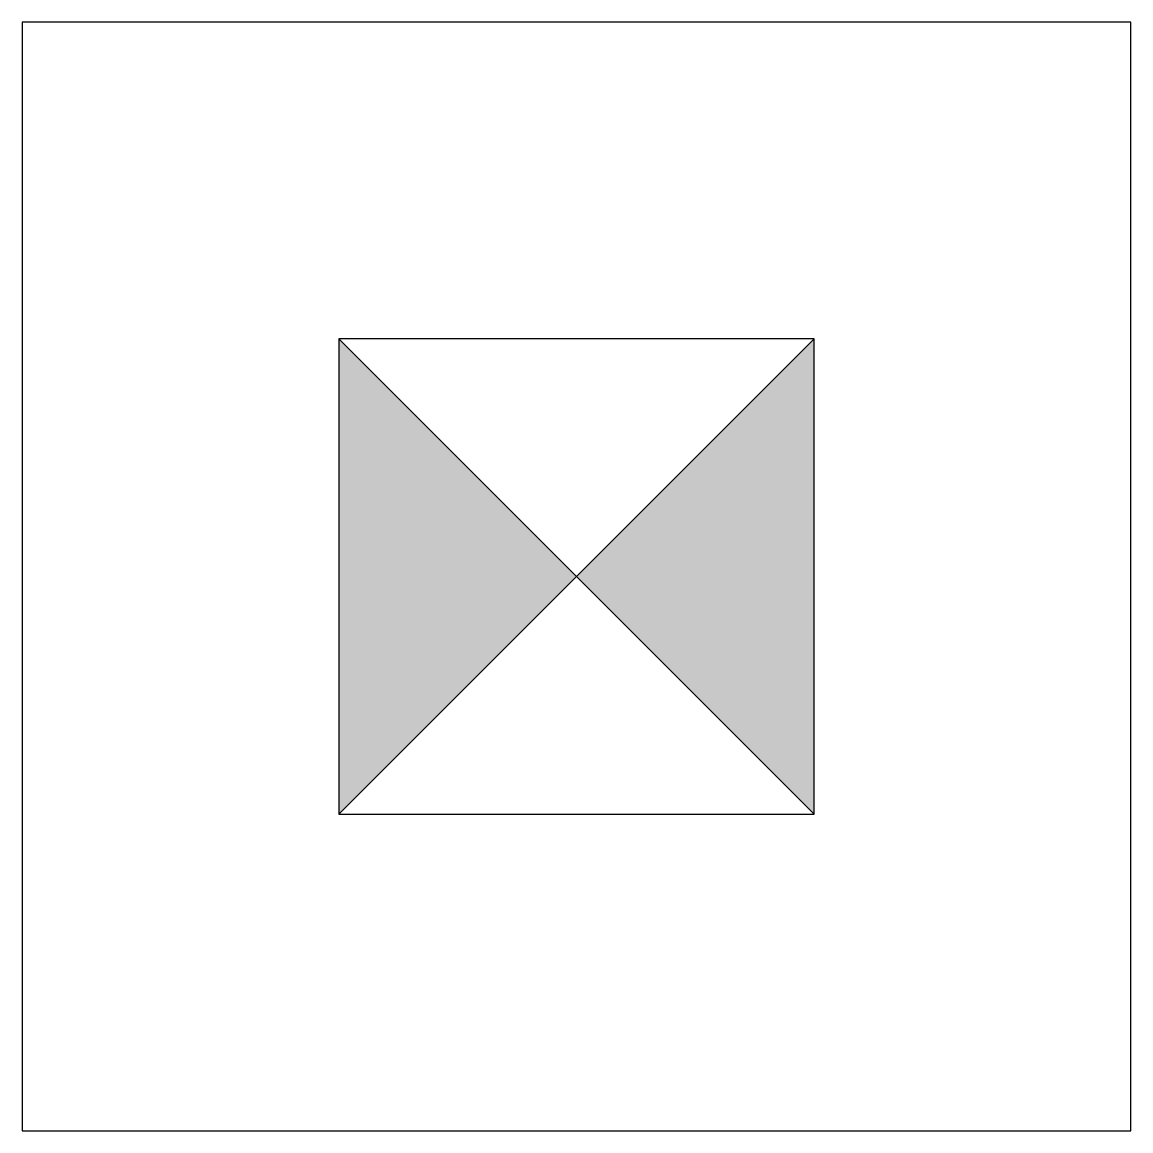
# Model space of a CAD drawing. Extents: x 1873.121 to 1873.412, y 698.817 to 699.108.
import ezdxf

# ---------------------------------------------------------------- set-up
doc = ezdxf.new("R2010")
doc.units = 0
doc.header["$LTSCALE"] = 96
doc.header["$MEASUREMENT"] = 0
doc.linetypes.add('DASHED', pattern=[0.75, 0.5, -0.25])
doc.layers.get('0').update_dxf_attribs({"linetype": 'CONTINUOUS'})

msp = doc.modelspace()

# ---------------------------------------------------------------- linework, layer by layer
for p, q in [((1873.20409, 698.89994), (1873.32909, 699.02494)), ((1873.32909, 698.89994), (1873.20409, 699.02494))]:
    msp.add_line(p, q)
at = {"linetype": 'DASHED', "ltscale": 0.375}
msp.add_lwpolyline([(1873.41243, 698.81661), (1873.41243, 699.10828), (1873.12076, 699.10828), (1873.12076, 698.81661)], close=True, dxfattribs=at)
msp.add_lwpolyline([(1873.32909, 698.89994), (1873.32909, 699.02494), (1873.20409, 699.02494), (1873.20409, 698.89994)], close=True)
msp.add_lwpolyline([(1873.32909, 698.89994), (1873.32909, 699.02494), (1873.20409, 699.02494), (1873.20409, 698.89994)], close=True)
msp.add_solid([(1873.20409, 698.89994), (1873.20409, 699.02494), (1873.32909, 699.02494), (1873.32909, 698.89994)])
msp.add_solid([(1873.20409, 698.89994), (1873.20409, 699.02494), (1873.32909, 699.02494), (1873.32909, 698.89994)])

doc.saveas('drawing.dxf')
